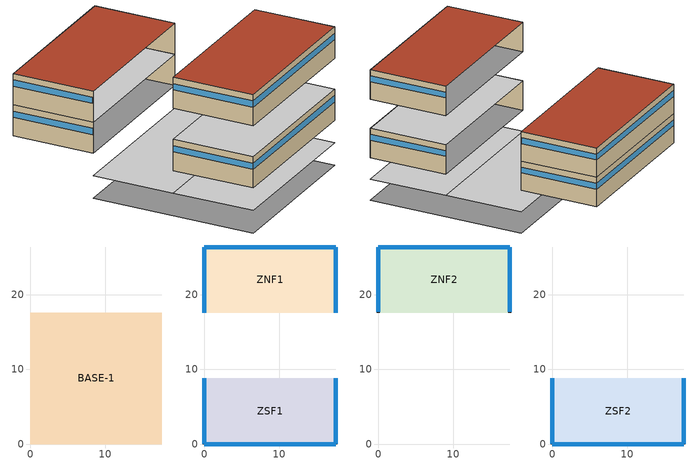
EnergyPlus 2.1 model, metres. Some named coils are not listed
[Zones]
BASE-1
 floor ground (SLABL): 0,17.59 17.59,17.59 17.59,0 0,0 z-4.88
ZSF1
 floor to BASE-1 (FLOORR): 0,8.79 17.59,8.79 17.59,0 0,0 z0
 wall outside (WALLR): 0,8.79 0,0 17.59,0 17.59,8.79 z0:3.35
 window (Dbl LoE (e2=.1) Clr 6mm/6mm Air): 17.59,0.01 17.59,8.79 / 0.01,0 17.58,0 / 0,8.79 0,0.01 z2.01:2.67
ZNF1
 floor to BASE-1 (FLOORR): 0,26.38 17.59,26.38 17.59,17.59 0,17.59 z0
 wall outside (WALLR): 17.59,17.59 17.59,26.38 0,26.38 0,17.59 z0:3.35
 window (Dbl LoE (e2=.1) Clr 6mm/6mm Air): 17.59,17.59 17.59,26.37 / 17.58,26.38 0.01,26.38 / 0,26.37 0,17.59 z2.01:2.67
ZNF2
 floor to ZNF1 (FLOORR): 0,26.38 17.59,26.38 17.59,17.59 0,17.59 z3.35
 wall outside (WALLR): 17.59,17.59 17.59,26.38 0,26.38 0,17.59 z3.35:6.71
 window (Dbl LoE (e2=.1) Clr 6mm/6mm Air): 17.59,17.69 17.59,26.37 / 17.58,26.38 0.01,26.38 / 0,26.37 0,17.69 z5.36:6.03
 roof outside (ROOFR): 0,17.59 17.59,17.59 17.59,26.38 0,26.38 z6.71
ZSF2
 floor to ZSF1 (FLOORR): 0,8.79 17.59,8.79 17.59,0 0,0 z6.71
 wall outside (WALLR): 0,8.79 0,0 17.59,0 17.59,8.79 z6.71:10.06
 window (Dbl LoE (e2=.1) Clr 6mm/6mm Air): 17.59,0.01 17.59,8.79 / 0.01,0 17.58,0 / 0,8.79 0,0.01 z8.71:9.38
 roof outside (ROOFR): 0,0 17.59,0 17.59,8.79 0,8.79 z10.06
[BUILDING]
Building=Building; North Axis {deg}=0; Terrain=City; Loads Convergence Tolerance Value=0.04; Temperature Convergence Tolerance Value {deltaC}=0.4; Solar Distribution=FullInteriorAndExterior; Maximum Number of Warmup Days=25
[MATERIAL:REGULAR] Absorptance:Thermal=0.9
Name | Roughness | Thickness {m} | Conductivity {W/m-K} | Density {kg/m3} | Specific Heat {J/kg-K} | Absorptance:Solar | Absorptance:Visible
ST01 | MediumRough | 0.0254 | 1.802 | 2243 | 837 | 0.65 | 0.65
GP02 | MediumSmooth | 0.0159 | 0.16 | 801 | 837 | 0.75 | 0.75
BR01 | VeryRough | 0.0095 | 0.162 | 1121 | 1464 | 0.7 | 0.7
CC24 | MediumRough | 0.1016 | 0.36 | 1282 | 837 | 0.65 | 0.65
AC02 | MediumSmooth | 0.0127 | 0.057 | 288 | 1339 | 0.7 | 0.7
CC15 | MediumRough | 0.1524 | 1.802 | 2243 | 837 | 0.65 | 0.65
WD10 | MediumSmooth | 0.667 | 0.115 | 513 | 1381 | 0.78 | 0.78
[MATERIAL:REGULAR-R] Roughness=Rough
Name | Thermal Resistance {m2-K/W} | Absorptance:Thermal | Absorptance:Solar | Absorptance:Visible
IN-W | 1.10949 | 0.65 | 0.65 | 0.65
IN-R | 2.34226 | 0.65 | 0.65 | 0.65
CP01 | 0.367 | 0.9 | 0.75 | 0.75
[MATERIAL:AIR]
Name | Thermal Resistance {m2-K/W}
AL21 | 0.157
AL33 | 0.162
[MATERIAL:WINDOWGLASS]
CLEAR 6MM: Optical Data Type=SpectralAverage; Thickness {m}=0.006; Solar Transmittance at Normal Incidence=0.775; Solar Reflectance at Normal Incidence: Front Side=0.071; Solar Reflectance at Normal Incidence: Back Side=0.071; Visible Transmittance at Normal Incidence=0.881; Visible Reflectance at Normal Incidence: Front Side=0.08; Visible Reflectance at Normal Incidence: Back Side=0.08; IR Transmittance at Normal Incidence=0; IR Hemispherical Emissivity: Front Side=0.84; IR Hemispherical Emissivity: Back Side=0.84; Conductivity {W/m-K}=0.9
[MATERIAL:WindowGlass]
LoE CLEAR 6MM: Optical Data Type=SpectralAverage; Thickness {m}=.006; Solar Transmittance at Normal Incidence=.6; Solar Reflectance at Normal Incidence: Front Side=.17; Solar Reflectance at Normal Incidence: Back Side=.22; Visible Transmittance at Normal Incidence=.84; Visible Reflectance at Normal Incidence: Front Side=.055; Visible Reflectance at Normal Incidence: Back Side=.078; IR Transmittance at Normal Incidence=0; IR Hemispherical Emissivity: Front Side=.84; IR Hemispherical Emissivity: Back Side=.1; Conductivity {W/m-K}=.9
[MATERIAL:WindowGas]
AIR 6MM: Gas Type=Air; Thickness {m}=.0063
[CONSTRUCTION]
Dbl LoE (e2=.1) Clr 6mm/6mm Air: LoE CLEAR 6MM, AIR 6MM, CLEAR 6MM
WALLR: ST01, IN-W, AL21, GP02
ROOFR: BR01, CC24, IN-R, AL33, AC02
FLOORR: CC24, CP01
SLABL: CC15
FURNITURE: WD10
[INSIDE CONVECTION ALGORITHM]
Algorithm=Simple
[OUTSIDE CONVECTION ALGORITHM]
Algorithm=Simple
[SOLUTION ALGORITHM]
SolutionAlgo=CTF
[ZONE VOLUME CAPACITANCE MULTIPLIER]
Capacitance Multiplier=1
[RUN CONTROL]
Do the zone sizing calculation=No; Do the system sizing calculation=No; Do the plant sizing calculation=No; Do the design day simulations=No; Do the weather file simulation=Yes
[Location]
LocationName=CHICAGO_IL_USA TMY2-94846; Latitude {deg}=41.78; Longitude {deg}=-87.75; TimeZone {hr}=-6; Elevation {m}=190
[DesignDay] Barometric Pressure {Pa}=99063; Rain Indicator=0; Snow Indicator=0; Daylight Saving Time Indicator=0; Humidity Indicating Type=Wet-Bulb
Name | DesignDayName | Maximum Dry-Bulb Temperature {C} | Daily Temperature Range {deltaC} | Humidity Indicating Conditions at Max Dry-Bulb | Wind Speed {m/s} | Wind Direction {deg} | Sky Clearness | Day Of Month | Month | Day Type
 | CHICAGO_IL_USA Annual Heating 99% Design Conditions DB | -17.3 | 0 | -17.3 | 4.9 | 270 | 0 | 8 | 1 | WinterDesignDay
 | CHICAGO_IL_USA Annual Cooling 1% Design Conditions DB/MCWB | 31.5 | 10.7 | 23 | 5.3 | 230 | 1 | 3 | 7 | SummerDesignDay
[GROUNDTEMPERATURES]
January Ground Temperature {C}=20.03; February Ground Temperature {C}=20.03; March Ground Temperature {C}=20.13; April Ground Temperature {C}=20.3; May Ground Temperature {C}=20.43; June Ground Temperature {C}=20.52; July Ground Temperature {C}=20.62; August Ground Temperature {C}=20.77; September Ground Temperature {C}=20.78; October Ground Temperature {C}=20.55; November Ground Temperature {C}=20.44; December Ground Temperature {C}=20.2
[ZONE] Relative North (to building) {deg}=0; Type=1; Multiplier=1
Name | Ceiling Height {m} | Volume {m3}
ZSF1; ZNF1; ZSF2; ZNF2 | 3.048 | 453.12
BASE-1 | 2.4384 | 724.992
[SurfaceGeometry]
SurfaceStartingPosition=LowerLeftCorner; VertexEntry=CounterClockWise; CoordinateSystem=WorldCoordinateSystem
[Surface:HeatTransfer:InternalMass] Construction Name of the Surface=FURNITURE; Surface area {m2}=77
Name | User Supplied Surface | Interior Environment
 | ZSF1-MASS | ZSF1
 | ZNF1-MASS | ZNF1
 | ZSF2-MASS | ZSF2
 | ZNF2-MASS | ZNF2
[DAYSCHEDULE]
Name | ScheduleType | Hour 1 | Hour 2 | Hour 3 | Hour 4 | Hour 5 | Hour 6 | Hour 7 | Hour 8 | Hour 9 | Hour 10 | Hour 11 | Hour 12 | Hour 13 | Hour 14 | Hour 15 | Hour 16 | Hour 17 | Hour 18 | Hour 19 | Hour 20 | Hour 21 | Hour 22 | Hour 23 | Hour 24
OCCDAY-1 | Fraction | 0 | 0 | 0 | 0 | 0 | 0 | 0 | 0 | 0.333333 | 0.666667 | 1 | 1 | 1 | 1 | 1 | 1 | 1 | 0.5 | 0 | 0 | 0 | 0 | 0 | 0
OCCDAY-2 | Fraction | 0 | 0 | 0 | 0 | 0 | 0 | 0 | 0 | 0.0666667 | 0.133333 | 0.2 | 0.2 | 0.1 | 0 | 0 | 0 | 0 | 0 | 0 | 0 | 0 | 0 | 0 | 0
LITDAY-1 | Fraction | 0.2 | 0.2 | 0.2 | 0.2 | 0.2 | 0.2 | 0.2 | 0.2 | 0.9 | 0.9 | 0.9 | 0.9 | 0.9 | 0.9 | 0.9 | 0.9 | 0.9 | 0.2 | 0.2 | 0.2 | 0.2 | 0.2 | 0.2 | 0.2
LITDAY-2 | Fraction | 0.2 | 0.2 | 0.2 | 0.2 | 0.2 | 0.2 | 0.2 | 0.2 | 0.2 | 0.2 | 0.2 | 0.2 | 0.2 | 0.2 | 0.2 | 0.2 | 0.2 | 0.2 | 0.2 | 0.2 | 0.2 | 0.2 | 0.2 | 0.2
EQPDAY-1 | Fraction | 0.17 | 0.17 | 0.17 | 0.17 | 0.17 | 0.17 | 0.17 | 0.17 | 1 | 1 | 1 | 1 | 1 | 1 | 1 | 1 | 1 | 0.17 | 0.17 | 0.17 | 0.17 | 0.17 | 0.17 | 0.17
EQPDAY-2 | Fraction | 0.17 | 0.17 | 0.17 | 0.17 | 0.17 | 0.17 | 0.17 | 0.17 | 0.17 | 0.17 | 0.17 | 0.17 | 0.17 | 0.17 | 0.17 | 0.17 | 0.17 | 0.17 | 0.17 | 0.17 | 0.17 | 0.17 | 0.17 | 0.17
INFIL-1 | Fraction | 1 | 1 | 1 | 1 | 1 | 1 | 1 | 0 | 0 | 0 | 0 | 0 | 0 | 0 | 0 | 0 | 0 | 0 | 1 | 1 | 1 | 1 | 1 | 1
INFIL-2 | Fraction | 1 | 1 | 1 | 1 | 1 | 1 | 1 | 0 | 0 | 0 | 0 | 0 | 0 | 1 | 1 | 1 | 1 | 1 | 1 | 1 | 1 | 1 | 1 | 1
ZSF1-ActDaySchd | Any Number | 149.43 | 149.43 | 149.43 | 149.43 | 149.43 | 149.43 | 149.43 | 149.43 | 149.43 | 149.43 | 149.43 | 149.43 | 149.43 | 149.43 | 149.43 | 149.43 | 149.43 | 149.43 | 149.43 | 149.43 | 149.43 | 149.43 | 149.43 | 149.43
FAN-SCHED-1-1 | On/Off | 0 | 0 | 0 | 0 | 0 | 0 | 0 | 1 | 1 | 1 | 1 | 1 | 1 | 1 | 1 | 1 | 1 | 1 | 0 | 0 | 0 | 0 | 0 | 0
FAN-SCHED-1-2 | On/Off | 0 | 0 | 0 | 0 | 0 | 0 | 0 | 1 | 1 | 1 | 1 | 1 | 1 | 0 | 0 | 0 | 0 | 0 | 0 | 0 | 0 | 0 | 0 | 0
FAN-SCHED-1-3; AllOnDay | On/Off | 1 | 1 | 1 | 1 | 1 | 1 | 1 | 1 | 1 | 1 | 1 | 1 | 1 | 1 | 1 | 1 | 1 | 1 | 1 | 1 | 1 | 1 | 1 | 1
HTG-SCHED-1-1 | Temperature | 12.8 | 12.8 | 12.8 | 12.8 | 12.8 | 12.8 | 12.8 | 21.1 | 21.1 | 21.1 | 21.1 | 21.1 | 21.1 | 21.1 | 21.1 | 21.1 | 21.1 | 21.1 | 12.8 | 12.8 | 12.8 | 12.8 | 12.8 | 12.8
HTG-SCHED-1-2 | Temperature | 12.8 | 12.8 | 12.8 | 12.8 | 12.8 | 12.8 | 12.8 | 21.1 | 21.1 | 21.1 | 21.1 | 21.1 | 21.1 | 12.8 | 12.8 | 12.8 | 12.8 | 12.8 | 12.8 | 12.8 | 12.8 | 12.8 | 12.8 | 12.8
Dual Control Type Day Sch | CONTROL TYPE | 4 | 4 | 4 | 4 | 4 | 4 | 4 | 4 | 4 | 4 | 4 | 4 | 4 | 4 | 4 | 4 | 4 | 4 | 4 | 4 | 4 | 4 | 4 | 4
Min OA Weekday Day Sch | Fraction | .02 | .02 | .02 | .02 | .02 | .02 | 1 | 1 | 1 | 1 | 1 | 1 | 1 | 1 | 1 | 1 | 1 | 1 | .02 | .02 | .02 | .02 | .02 | .02
Min OA Weekend Day Sch | Fraction | .02 | .02 | .02 | .02 | .02 | .02 | .02 | .02 | .02 | .02 | .02 | .02 | .02 | .02 | .02 | .02 | .02 | .02 | .02 | .02 | .02 | .02 | .02 | .02
AllOffDay | On/Off | 0 | 0 | 0 | 0 | 0 | 0 | 0 | 0 | 0 | 0 | 0 | 0 | 0 | 0 | 0 | 0 | 0 | 0 | 0 | 0 | 0 | 0 | 0 | 0
AlwaysOffDay | Fraction | 0 | 0 | 0 | 0 | 0 | 0 | 0 | 0 | 0 | 0 | 0 | 0 | 0 | 0 | 0 | 0 | 0 | 0 | 0 | 0 | 0 | 0 | 0 | 0
AlwaysOnDay | Fraction | 1 | 1 | 1 | 1 | 1 | 1 | 1 | 1 | 1 | 1 | 1 | 1 | 1 | 1 | 1 | 1 | 1 | 1 | 1 | 1 | 1 | 1 | 1 | 1
[DAYSCHEDULE:DYNAMIC]
BCVTB-SP-TC: ScheduleType=Temperature; Initial value, used during warm-up=24
[WEEKSCHEDULE]
Name | Sunday DAYSCHEDULE | Monday DAYSCHEDULE | Tuesday DAYSCHEDULE | Wednesday DAYSCHEDULE | Thursday DAYSCHEDULE | Friday DAYSCHEDULE | Saturday DAYSCHEDULE | Holiday DAYSCHEDULE | SummerDesignDay DAYSCHEDULE | WinterDesignDay DAYSCHEDULE | CustomDay1 DAYSCHEDULE | CustomDay2 DAYSCHEDULE
OCC-SCHED-1 | OCCDAY-2 | OCCDAY-1 | OCCDAY-1 | OCCDAY-1 | OCCDAY-1 | OCCDAY-1 | OCCDAY-2 | OCCDAY-2 | OCCDAY-1 | OCCDAY-2 | OCCDAY-1 | OCCDAY-1
LIT-SCHED-1 | LITDAY-2 | LITDAY-1 | LITDAY-1 | LITDAY-1 | LITDAY-1 | LITDAY-1 | LITDAY-2 | LITDAY-2 | LITDAY-1 | LITDAY-2 | LITDAY-1 | LITDAY-1
EQP-SCHED-1 | EQPDAY-2 | EQPDAY-1 | EQPDAY-1 | EQPDAY-1 | EQPDAY-1 | EQPDAY-1 | EQPDAY-2 | EQPDAY-2 | EQPDAY-1 | EQPDAY-2 | EQPDAY-1 | EQPDAY-1
INF-SCHED-1 | INFIL-2 | INFIL-1 | INFIL-1 | INFIL-1 | INFIL-1 | INFIL-1 | INFIL-2 | INFIL-2 | INFIL-1 | INFIL-2 | INFIL-1 | INFIL-1
ZSF1-ActWeekSchd | ZSF1-ActDaySchd | ZSF1-ActDaySchd | ZSF1-ActDaySchd | ZSF1-ActDaySchd | ZSF1-ActDaySchd | ZSF1-ActDaySchd | ZSF1-ActDaySchd | ZSF1-ActDaySchd | ZSF1-ActDaySchd | ZSF1-ActDaySchd | ZSF1-ActDaySchd | ZSF1-ActDaySchd
FAN-SCHED-1 | FAN-SCHED-1-2 | FAN-SCHED-1-1 | FAN-SCHED-1-1 | FAN-SCHED-1-1 | FAN-SCHED-1-1 | FAN-SCHED-1-1 | FAN-SCHED-1-2 | FAN-SCHED-1-2 | FAN-SCHED-1-1 | FAN-SCHED-1-1 | FAN-SCHED-1-1 | FAN-SCHED-1-1
CLG-WE-SC-1 | BCVTB-SP-TC | BCVTB-SP-TC | BCVTB-SP-TC | BCVTB-SP-TC | BCVTB-SP-TC | BCVTB-SP-TC | BCVTB-SP-TC | BCVTB-SP-TC | BCVTB-SP-TC | BCVTB-SP-TC | BCVTB-SP-TC | BCVTB-SP-TC
HTG-SCHED-1 | HTG-SCHED-1-2 | HTG-SCHED-1-1 | HTG-SCHED-1-1 | HTG-SCHED-1-1 | HTG-SCHED-1-1 | HTG-SCHED-1-1 | HTG-SCHED-1-2 | HTG-SCHED-1-2 | HTG-SCHED-1-1 | HTG-SCHED-1-1 | HTG-SCHED-1-1 | HTG-SCHED-1-1
Dual Control Type Week Sch | Dual Control Type Day Sch | Dual Control Type Day Sch | Dual Control Type Day Sch | Dual Control Type Day Sch | Dual Control Type Day Sch | Dual Control Type Day Sch | Dual Control Type Day Sch | Dual Control Type Day Sch | Dual Control Type Day Sch | Dual Control Type Day Sch | Dual Control Type Day Sch | Dual Control Type Day Sch
Min OA Week Sch | Min OA Weekend Day Sch | Min OA Weekday Day Sch | Min OA Weekday Day Sch | Min OA Weekday Day Sch | Min OA Weekday Day Sch | Min OA Weekday Day Sch | Min OA Weekend Day Sch | Min OA Weekend Day Sch | Min OA Weekend Day Sch | Min OA Weekend Day Sch | Min OA Weekend Day Sch | Min OA Weekend Day Sch
AllOffWeek | AllOffDay | AllOffDay | AllOffDay | AllOffDay | AllOffDay | AllOffDay | AllOffDay | AllOffDay | AllOffDay | AllOffDay | AllOffDay | AllOffDay
AllOnWeek | AllOnDay | AllOnDay | AllOnDay | AllOnDay | AllOnDay | AllOnDay | AllOnDay | AllOnDay | AllOnDay | AllOnDay | AllOnDay | AllOnDay
AlwaysOffWeek | AlwaysOffDay | AlwaysOffDay | AlwaysOffDay | AlwaysOffDay | AlwaysOffDay | AlwaysOffDay | AlwaysOffDay | AlwaysOffDay | AlwaysOffDay | AlwaysOffDay | AlwaysOffDay | AlwaysOffDay
AlwaysOnWeek | AlwaysOnDay | AlwaysOnDay | AlwaysOnDay | AlwaysOnDay | AlwaysOnDay | AlwaysOnDay | AlwaysOnDay | AlwaysOnDay | AlwaysOnDay | AlwaysOnDay | AlwaysOnDay | AlwaysOnDay
[PEOPLE] Number of People=3.27; Number of People SCHEDULE=OCC-SCHED; Fraction Radiant=0.7; Activity level SCHEDULE=ZSF1-ActSchd
Name | Zone
ZSF1 People 1 | ZSF1
ZNF1 People 1 | ZNF1
ZSF2 People 1 | ZSF2
ZNF2 People 1 | ZNF2
[LIGHTS] SCHEDULE=LIT-SCHED; Design Level {W}=3025; Return Air Fraction=0; Fraction Radiant=0.35; Fraction Visible=0.35; Fraction Replaceable=0
Name | Zone
ZSF1 Lights 1 | ZSF1
ZNF1 Lights 1 | ZNF1
ZSF2 Lights 1 | ZSF2
ZNF2 Lights 1 | ZNF2
[ELECTRIC EQUIPMENT] SCHEDULE=EQP-SCHED; Design Level {W}=687.5; Fraction Latent=0; Fraction Radiant=0.7; Fraction Lost=0
Name | Zone
ZSF1 ElecEq 1 | ZSF1
ZNF1 ElecEq 1 | ZNF1
ZSF2 ElecEq 1 | ZSF2
ZNF2 ElecEq 1 | ZNF2
[OTHER EQUIPMENT]
BASE-1 OthEq 1: Zone=BASE-1; SCHEDULE=AlwaysOn; Design Level {W}=726; Fraction Latent=0; Fraction Radiant=0.7; Fraction Lost=0
[INFILTRATION] SCHEDULE=INF-SCHED; Constant Term Coefficient=1; Temperature Term Coefficient=0.03636; Velocity Term Coefficient=0; Velocity Squared Term Coefficient=0
Name | Zone | Design Volume Flow Rate {m3/s}
ZSF1 Infil 1 | ZSF1 | 0.043
ZNF1 Infil 1 | ZNF1 | 0.043
ZSF2 Infil 1 | ZSF2 | 0.043
ZNF2 Infil 1 | ZNF2 | 0.043
BASE-1 Infil 1 | BASE-1 | 0.402
[ZONE SIZING] Zone cooling design supply air temperature {C}=14; Zone heating design supply air temperature {C}=50; Zone cooling design supply air humidity ratio {kg-H2O/kg-air}=0.009; Zone heating design supply air humidity ratio {kg-H2O/kg-air}=0.004; outside air method=FLOW/PERSON; outside air flow per person {m3/s}=0.00944; outside air flow per zone area {m3/s-m2}=0; outside air flow per zone {m3/s}=0; zone sizing factor=0; cooling design air flow method=design day; cooling design air flow rate {m3/s}=0; heating design air flow method=design day; heating design air flow rate {m3/s}=0
ZSF1; ZNF1; ZSF2; ZNF2
[NODE LIST]
Name | Node_ID_1 | Node_ID_2 | Node_ID_3 | Node_ID_4
 | OA Inlet Node 1 | OA Inlet Node 2 | OA Inlet Node 3 | OA Inlet Node 4
 | ZSF1 Inlet Node
 | ZNF1 Inlet Node
 | ZSF2 Inlet Node
 | ZNF2 Inlet Node
 | Air Loop 1 Outlet Node
 | Mixed Air 1 Node | Main Heating Coil 1 Air Outlet Node | DX Cooling Coil 1 Outlet Node
 | Air Loop 2 Outlet Node
 | Mixed Air 2 Node | Main Heating Coil 2 Air Outlet Node | DX Cooling Coil 2 Outlet Node
 | Air Loop 3 Outlet Node
 | Mixed Air 3 Node | Main Heating Coil 3 Air Outlet Node | DX Cooling Coil 3 Outlet Node
 | Air Loop 4 Outlet Node
 | Mixed Air 4 Node | Main Heating Coil 4 Air Outlet Node | DX Cooling Coil 4 Outlet Node
[BRANCH LIST]
Name | Branch Name 1
 | Air Loop 1 Main Branch
 | Air Loop 2 Main Branch
 | Air Loop 3 Main Branch
 | Air Loop 4 Main Branch
[Air Primary Loop]
Name | Primary Air Loop | Primary air design volumetric flow rate {m3/s} | SupplyAirPath ZoneEquipGroup Inlet Nodes | AirLoop Outlet Nodes
 | Air Loop 1 | 0.71 | Zone Equipment 1 Inlet Node | Air Loop 1 Outlet Node
 | Air Loop 2 | 0.67 | Zone Equipment 2 Inlet Node | Air Loop 2 Outlet Node
 | Air Loop 3 | 0.79 | Zone Equipment 3 Inlet Node | Air Loop 3 Outlet Node
 | Air Loop 4 | 0.75 | Zone Equipment 4 Inlet Node | Air Loop 4 Outlet Node
[SYSTEM AVAILABILITY MANAGER LIST]
Air Loop Avail List: System Availability Manager Type 1=SYSTEM AVAILABILITY MANAGER:SCHEDULED; System Availability Manager Name 1=Air Loop Avail
[SYSTEM AVAILABILITY MANAGER:SCHEDULED]
Air Loop Avail: Schedule=FAN-SCHED
[OUTSIDE AIR SYSTEM]
Name | Name: Controller List | Name of an Air Loop Equipment List
OA Sys 1 | OA Sys 1 Controllers | OA Sys 1 Equipment
OA Sys 2 | OA Sys 2 Controllers | OA Sys 2 Equipment
OA Sys 3 | OA Sys 3 Controllers | OA Sys 3 Equipment
OA Sys 4 | OA Sys 4 Controllers | OA Sys 4 Equipment
[CONTROLLER LIST] Controller Type 1=CONTROLLER:OUTSIDE AIR
Name | Controller Name 1
OA Sys 1 Controllers | OA Controller 1
OA Sys 2 Controllers | OA Controller 2
OA Sys 3 Controllers | OA Controller 3
OA Sys 4 Controllers | OA Controller 4
[AIR LOOP EQUIPMENT LIST] KEY--System Component 1=OUTSIDE AIR MIXER
Name | Component Name 1
OA Sys 1 Equipment | OA Mixing Box 1
OA Sys 2 Equipment | OA Mixing Box 2
OA Sys 3 Equipment | OA Mixing Box 3
OA Sys 4 Equipment | OA Mixing Box 4
[CONTROLLED ZONE EQUIP CONFIGURATION]
Name | List Name: Zone Equipment
ZSF1 | ZSF1Equipment
ZNF1 | ZNF1Equipment
ZSF2 | ZSF2Equipment
ZNF2 | ZNF2Equipment
[ZONE CONTROL:THERMOSTATIC] Control Type SCHEDULE=Zone Control Type Sched; Control Type #1=Dual Setpoint with Deadband; Control Type Name #1=DualSetPoint
Name | Thermostat | Zone
 | South zone1 | ZSF1
 | North zone1 | ZNF1
 | South zone2 | ZSF2
 | North zone2 | ZNF2
[DUAL SETPOINT WITH DEADBAND]
DualSetPoint: Heating Setpoint Temperature SCHEDULE=HTG-SCHED; Cooling Setpoint Temperature SCHEDULE=CLG-SCHED
[ZONE EQUIPMENT LIST] KEY--Zone Equipment Type 1=DIRECT AIR; Cooling Priority 1=1; Heating Priority 1=1
Name | Type Name 1
ZSF1Equipment | ZSF1DirectAir
ZNF1Equipment | ZNF1DirectAir
ZSF2Equipment | ZSF2DirectAir
ZNF2Equipment | ZNF2DirectAir
[DIRECT AIR] Schedule name for on/off schedule=FAN-SCHED
Name | Direct Air | Maximum air flow rate {m3/s}
 | ZSF1DirectAir | 0.71
 | ZNF1DirectAir | 0.67
 | ZSF2DirectAir | 0.79
 | ZNF2DirectAir | 0.75
[ZONE SUPPLY AIR PATH] KEY--System Component Type 1=Zone Splitter
Name | Supply Air Path | Component Name 1
 | Supply Path 1 | Zone Supply Air Splitter 1
 | Supply Path 2 | Zone Supply Air Splitter 2
 | Supply Path 3 | Zone Supply Air Splitter 3
 | Supply Path 4 | Zone Supply Air Splitter 4
[ZONE RETURN AIR PATH] KEY--System Component Type 1=Zone Mixer
Name | Return Air Path | Component Name 1
 | Return Path 1 | Zone Return Air Mixer 1
 | Return Path 2 | Zone Return Air Mixer 2
 | Return Path 3 | Zone Return Air Mixer 3
 | Return Path 4 | Zone Return Air Mixer 4
[ZONE SPLITTER]
Name | Outlet_Node_1
 | ZSF1 Inlet Node
 | ZNF1 Inlet Node
 | ZSF2 Inlet Node
 | ZNF2 Inlet Node
[ZONE MIXER]
Name | Inlet_Node_1
 | ZSF1 Outlet Node
 | ZNF1 Outlet Node
 | ZSF2 Outlet Node
 | ZNF2 Outlet Node
[DXSystem:AirLoop] Availability schedule=FAN-SCHED; Cooling coil type=COIL:DX:CoolingBypassFactorEmpirical
Name | Cooling coil
DX Cooling Coil System 1 | ACDXCoil 1
DX Cooling Coil System 2 | ACDXCoil 2
DX Cooling Coil System 3 | ACDXCoil 3
DX Cooling Coil System 4 | ACDXCoil 4
[COIL:Gas:Heating] Available Schedule=FAN-SCHED; Gas Burner Efficiency of the Coil=0.8; Nominal Capacity of the Coil {W}=15000
Name | Coil
 | Main Heating Coil 1
 | Main Heating Coil 2
 | Main Heating Coil 3
 | Main Heating Coil 4
[COIL:DX:CoolingBypassFactorEmpirical] Availability Schedule=FAN-SCHED; Rated SHR=0.8; Rated COP=3; Total Cooling Capacity Modifier Curve (function of temperature)=WindACCoolCapFT; Total Cooling Capacity Modifier Curve (function of flow fraction)=WindACCoolCapFFF; Energy Input Ratio Modifier Curve (function of temperature)=WindACEIRFT; Energy Input Ratio Modifier Curve (function of flow fraction)=WindACEIRFFF; Part Load Fraction Correlation (function of part load ratio)=WindACPLFFPLR; Supply Air Fan Operation Mode=ContFanCycComp
Name | Coil | Rated Total Cooling Capacity (gross) {W} | Rated Air Volume Flow Rate {m3/s}
 | ACDXCoil 1 | 13228 | 0.71
 | ACDXCoil 2 | 12483 | 0.67
 | ACDXCoil 3 | 14719 | 0.79
 | ACDXCoil 4 | 13973 | 0.75
[FAN:SIMPLE:ConstVolume] Available Schedule=FAN-SCHED; Fan Total Efficiency=0.7; Delta Pressure {Pa}=600; Motor Efficiency=0.9; Motor In Airstream Fraction=1
Name | Fan | Max Flow Rate {m3/s}
 | Supply Fan 1 | 0.71
 | Supply Fan 2 | 0.67
 | Supply Fan 3 | 0.79
 | Supply Fan 4 | 0.75
[CONTROLLER:OUTSIDE AIR] EconomizerChoice=NO ECONOMIZER; ReturnAirTempLimit=NO RETURN AIR TEMP LIMIT; ReturnAirEnthalpyLimit=NO RETURN AIR ENTHALPY LIMIT; Lockout=NO LOCKOUT; MinimumLimit=FIXED MINIMUM; minimum outside air flow rate {m3/s}=0.032; temperature limit {C}=19; temperature lower limit {C}=4; enthalpy limit {J/kg}=0; Minimum Outside Air Schedule=Min OA Sched
Name | maximum outside air flow rate {m3/s}
OA Controller 1 | 0.71
OA Controller 2 | 0.67
OA Controller 3 | 0.79
OA Controller 4 | 0.75
[SET POINT MANAGER:SINGLE ZONE REHEAT] Control variable=TEMP; minimum supply air temperature {C}=14; maximum supply air temperature {C}=45
Name | zone name of the control zone
Supply Air Temp Manager 1 | ZSF1
Supply Air Temp Manager 2 | ZNF1
Supply Air Temp Manager 3 | ZSF2
Supply Air Temp Manager 4 | ZNF2
[SET POINT MANAGER:MIXED AIR] Control variable:=TEMP
Mixed Air Temp Manager 1; Mixed Air Temp Manager 2; Mixed Air Temp Manager 3; Mixed Air Temp Manager 4
[ScheduleType]
Name | ScheduleType | range | Numeric Type
 | Any Number
 | Fraction | 0.0 : 1.0 | CONTINUOUS
 | Temperature | -60:200 | CONTINUOUS
 | Control Type | 0:4 | DISCRETE
 | On/Off | 0:1 | DISCRETE
[SCHEDULE] Start Month 1=1; Start Day 1=1; End Month 1=12; End Day 1=31
Name | ScheduleType | Name of WEEKSCHEDULE 1
OCC-SCHED | Fraction | OCC-SCHED-1
LIT-SCHED | Fraction | LIT-SCHED-1
EQP-SCHED | Fraction | EQP-SCHED-1
INF-SCHED | Fraction | INF-SCHED-1
ZSF1-ActSchd | Any Number | ZSF1-ActWeekSchd
FAN-SCHED | On/Off | FAN-SCHED-1
CLG-SCHED | Temperature | CLG-WE-SC-1
HTG-SCHED | Temperature | HTG-SCHED-1
Zone Control Type Sched | Control Type | Dual Control Type Week Sch
Min OA Sched | Fraction | Min OA Week Sch
AlwaysOn | Fraction | AlwaysOnWeek
[CURVE:BIQUADRATIC] minimum value of x=12.77778; maximum value of x=23.88889; minimum value of y=23.88889; maximum value of y=46.11111
Name | Coeff1 Constant | Coeff2 x | Coeff3 x**2 | Coeff4 y | Coeff5 y**2 | Coeff6 x*y
WindACCoolCapFT | 0.942588 | 0.00954335 | 0.00068377 | -0.0110427 | 5.249e-06 | -9.72e-06
WindACEIRFT | 0.342414 | 0.034885 | -0.0006237 | 0.00497722 | 0.000437951 | -0.000728028
[CURVE:QUADRATIC]
Name | Coeff1 Constant | Coeff2 x | Coeff3 x**2 | minimum value of x | maximum value of x
WindACCoolCapFFF | 0.8 | 0.2 | 0 | 0.5 | 1.5
WindACEIRFFF | 1.1552 | -0.1808 | 0.0256 | 0.5 | 1.5
WindACPLFFPLR | 0.85 | 0.15 | 0 | 0 | 1
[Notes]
SmOffPSZ.idf
Basic file description:  2 story building with basement. Each floor divided into a north & a south zone.
Each of the 4 occupied zones served by a PSZ system
Highlights:              PSZ system; furniture
Simulation Location/Run: CHICAGO_IL_USA TMY2-94846, annual run
Location:                Chicago, IL
Design Days:             2 Design Days to facilitate reverse DD testing.
Run Period (Weather File): Oct 1 - Sept 30! CHICAGO_IL_USA TMY2-94846
Run Control:             annual run
Building:                Square 2 story building plus basement. Each floor has 2 thermal zones:
one north facing, the other south facing. Each floor is about 3330
square feet. Windows run the length of each facade. The window to
wall ratio is 0.2. The walls are stone, insulation, air-space, and
gyp-board. The roof is built-up roofing, 4" conc., insulation,
air-space,and accoustic tile. The floors are 4" light-weight conc.,
pad, and carpet. The windows are Dbl LoE (e2=.1) Clr 6mm/6mm Air.
Furniture is modeled as 8 inches of wood covering 1/2 the floor
area. There is an unconditioned basement with a heat source representing
the equipment room..
Floor Area:        618.7 m2 (6657 ft2)
Number of Stories: 1
Internal gains description:     lighting is 1.8 watts/ft2, office equip is 0.4 watts/ft2. There is 1 occupant
per 509 ft2 of floor area. The infiltration is 0.3 air changes per hour.
Interzone Surfaces:             there are floor/ceiling interzone surfaces between all the zones;
Internal Mass:                  furniture covering 1/2 the floor area in each occupied zone
Windows:                        Dbl LoE (e2=.1) Clr 6mm/6mm Air
Doors:                          none
Detached Shading:               None
Daylight:                       None
Natural Ventilation:            None
Compact Schedules:              no
HVAC:                           Each zone (basement is unconditioned but has a heat source) is
served by a packaged single zone system consisting of an outside
air economizer, DX coil, gas heating coil, and draw through supply
air fan. There is night set up and setback. The fans are scheduled
off at night. The thermostat is dual setpoint with deadband.
Zonal Equipment:                Direct Air
Central Air Handling Equipment: Yes
System Equipment Autosize:      No
Purchased Cooling:              None
Purchased Heating:              None
Coils:                          COIL:DX:CoolingBypassFactorEmpirical, COIL:Gas:Heating
Pumps:                          None
Boilers:                        None
Chillers:                       None
Standard Reports:               None
Timestep or Hourly Variables:   Hourly
Time bins Report:               None
HTML Report:                    None
Environmental Emissions:        None
Utility Tariffs:                None
CHICAGO_IL_USA Annual Heating 99% Design Conditions DB, MaxDB= -17.3°C
